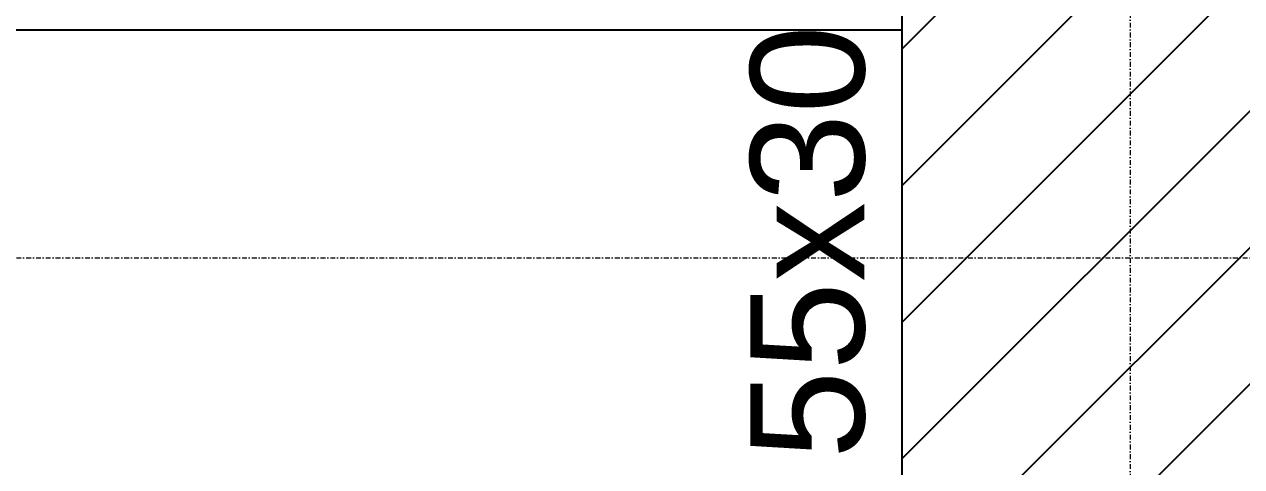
# Model space of a CAD drawing. Header units: millimetres. Extents: x -455371 to 117772, y -78417 to 116564.
# Drawn here: x -25342 to -24541, y 55435 to 55726 of the extents above; entities that cross this region are included whole.
import ezdxf

# ---------------------------------------------------------------- set-up
doc = ezdxf.new("R2010")
doc.units = ezdxf.units.MM
doc.linetypes.add('TRATTOPUNTO', pattern=[25.4, 12.7, -6.35, 0, -6.35])
for name, color, linetype, lineweight in [('Cls', 7, 'Continuous', 25), ('fili fissi tratteggiati', 210, 'TRATTOPUNTO', 18), ('Scritte', 7, 'Continuous', 15)]:
    doc.layers.add(name, color=color, linetype=linetype, lineweight=lineweight)
doc.layers.add('RETINI', color=253, linetype='Continuous')
doc.styles.get("Standard").update_dxf_attribs({"font": 'arial.ttf'})

msp = doc.modelspace()

# ---------------------------------------------------------------- hatches: boundary and pattern name
at = {"layer": 'RETINI'}
h = msp.add_hatch(dxfattribs=at)
h.set_pattern_fill('ANSI31', color=256, scale=20)
h.set_pattern_definition([(45, (78767.63, 5500), (-44.90128, 44.90128), [])])
h.paths.add_polyline_path([(-24464.5, 55572.48), (-24614.5, 55572.48), (-24614.5, 55297.48), (-24464.5, 55297.48)])
h.paths.add_polyline_path([(-24614.5, 55572.48), (-24614.5, 55847.48), (-24764.5, 55847.48), (-24764.5, 55297.48), (-24614.5, 55297.48)])
h.paths.add_polyline_path([(-24464.5, 55847.48), (-24614.5, 55847.48), (-24614.5, 55572.48), (-24464.5, 55572.48)])

# ---------------------------------------------------------------- linework, layer by layer
at = {"layer": 'Cls'}
for points in [[(-24764.5, 55297.48), (-24764.5, 55847.48), (-24464.5, 55847.48), (-24464.5, 55297.48), (-24764.5, 55297.48)], [(-29964.5, 55722.48), (-24764.5, 55722.48)]]:
    msp.add_lwpolyline(points, dxfattribs=at)
at = {"layer": 'fili fissi tratteggiati', "ltscale": 0.25}
msp.add_line((-38214.5, 55572.48), (-18339.5, 55572.48), dxfattribs=at)
msp.add_lwpolyline([(-24614.5, 61222.48), (-24614.5, 52822.48)], dxfattribs=at)

# ---------------------------------------------------------------- texts
at = {"layer": 'Scritte', "insert": (-24864.31, 55440.15), "char_height": 75, "attachment_point": 1, "rotation": 90}
msp.add_mtext_dynamic_manual_height_columns('55x30', width=250.2178, gutter_width=12.5, heights=[0], dxfattribs=at)

doc.saveas('drawing.dxf')
